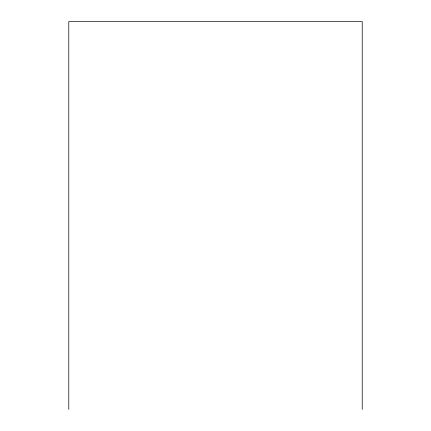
<?xml version="1.0" encoding="UTF-8"?>
<svg xmlns="http://www.w3.org/2000/svg" width="431" height="431" viewBox="0 0 431 431"><rect width="100%" height="100%" fill="white"/><g stroke="black" fill="none" stroke-linecap="round" stroke-linejoin="round"><path stroke-width="0.65" d="M362.223 409.45L362.223 21.55L68.777 21.55L68.777 409.45"/></g></svg>
